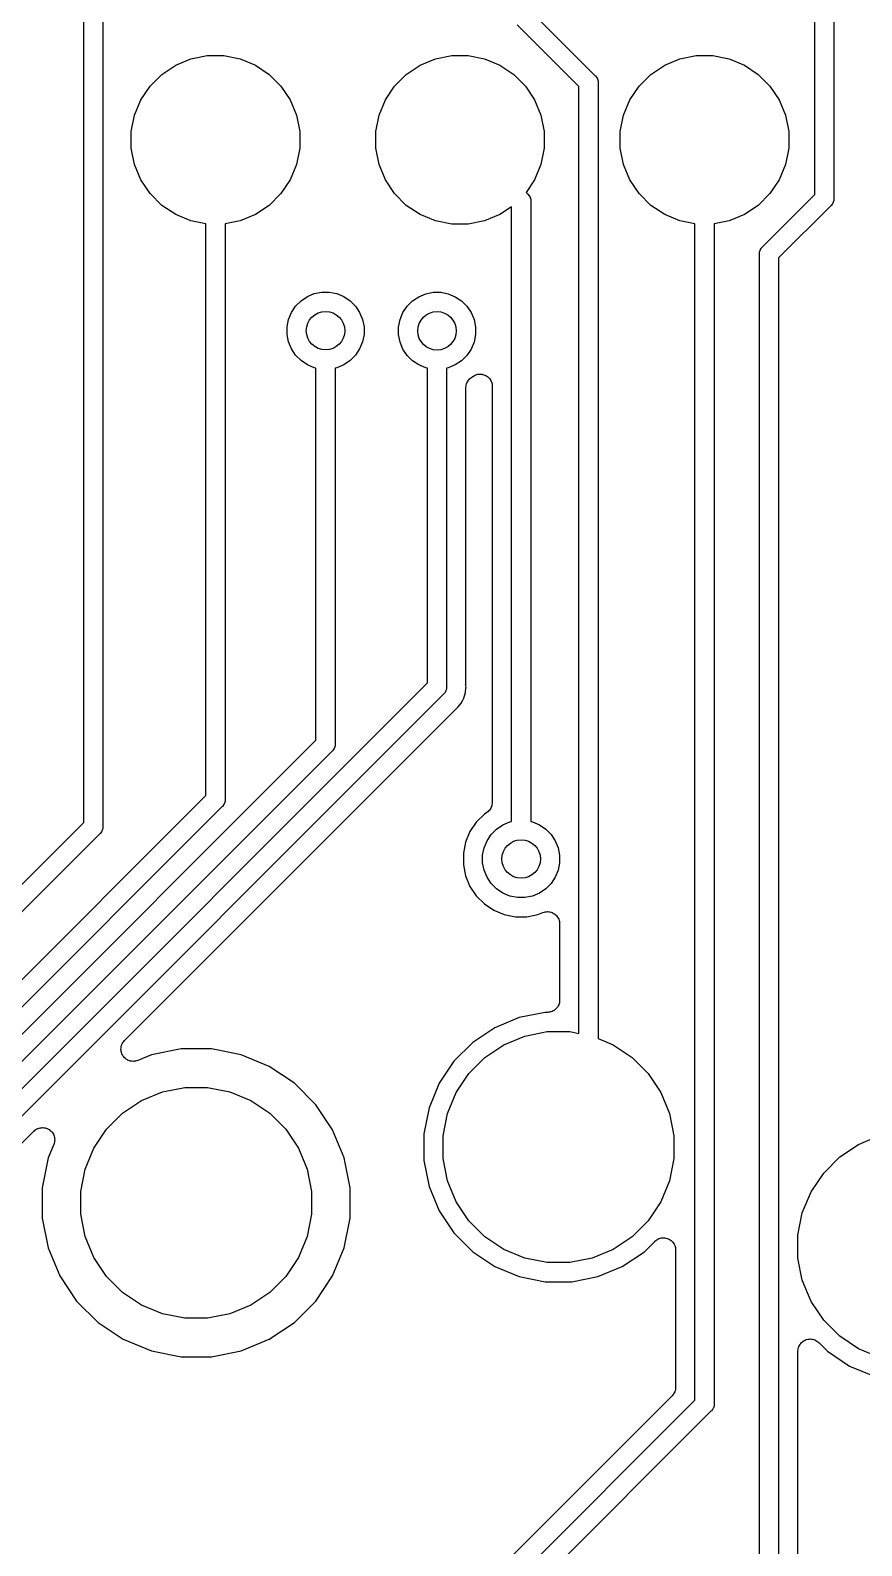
# Model space of a CAD drawing. Extents: x 69 to 176, y -105 to -48.
# Drawn here: x 113.26 to 121.9, y -84.07 to -68.33 of the extents above; entities that cross this region are included whole.
import ezdxf

# ---------------------------------------------------------------- set-up
doc = ezdxf.new("R2010")
doc.units = 0
doc.layers.add('BLACK', color=7, linetype='CONTINUOUS')

msp = doc.modelspace()

# ---------------------------------------------------------------- linework, layer by layer
at = {"layer": 'BLACK', "linetype": 'CONTINUOUS'}
for p, q in [((113.819, -76.5587), (113.819, -65.6639)), ((114.019, -65.7004), (114.019, -76.5952)), ((118.438, -68.1064), (119.131, -68.7994)), ((118.964, -68.915), (118.323, -68.2736)), ((121.414, -70.0372), (121.414, -68.215)), ((121.614, -68.1785), (121.614, -70.0737)), ((114.934, -68.6276), (115.103, -68.594)), ((115.103, -68.594), (115.275, -68.594)), ((115.275, -68.594), (115.444, -68.6276)), ((117.474, -68.6276), (117.643, -68.594)), ((117.643, -68.594), (117.815, -68.594)), ((117.815, -68.594), (117.984, -68.6276)), ((120.014, -68.6276), (120.183, -68.594)), ((120.183, -68.594), (120.355, -68.594)), ((120.355, -68.594), (120.524, -68.6276)), ((114.631, -68.7893), (114.775, -68.6936)), ((114.775, -68.6936), (114.934, -68.6276)), ((115.444, -68.6276), (115.603, -68.6936)), ((115.603, -68.6936), (115.747, -68.7893)), ((117.171, -68.7893), (117.315, -68.6936)), ((117.315, -68.6936), (117.474, -68.6276)), ((117.984, -68.6276), (118.143, -68.6936)), ((118.143, -68.6936), (118.287, -68.7893)), ((119.711, -68.7893), (119.855, -68.6936)), ((119.855, -68.6936), (120.014, -68.6276)), ((120.524, -68.6276), (120.683, -68.6936)), ((120.683, -68.6936), (120.827, -68.7893)), ((114.414, -69.0545), (114.509, -68.9112)), ((114.509, -68.9112), (114.631, -68.7893)), ((115.747, -68.7893), (115.869, -68.9112)), ((115.869, -68.9112), (115.964, -69.0545)), ((116.954, -69.0545), (117.049, -68.9112)), ((117.049, -68.9112), (117.171, -68.7893)), ((118.287, -68.7893), (118.409, -68.9112)), ((118.409, -68.9112), (118.504, -69.0545)), ((118.964, -78.7484), (118.964, -68.915)), ((119.131, -68.7994), (119.135, -68.8025)), ((119.135, -68.8025), (119.148, -68.8178)), ((119.148, -68.8178), (119.157, -68.8351)), ((119.157, -68.8351), (119.16, -68.8451)), ((119.16, -68.8451), (119.162, -68.8529)), ((119.162, -68.8529), (119.163, -68.854)), ((119.163, -68.854), (119.164, -68.8687)), ((119.164, -68.8687), (119.164, -68.8687)), ((119.164, -68.8687), (119.164, -68.8736)), ((119.164, -68.8736), (119.164, -68.8785)), ((119.164, -68.8785), (119.164, -78.8015)), ((119.494, -69.0545), (119.589, -68.9112)), ((119.589, -68.9112), (119.711, -68.7893)), ((120.827, -68.7893), (120.949, -68.9112)), ((120.949, -68.9112), (121.044, -69.0545)), ((114.348, -69.2138), (114.414, -69.0545)), ((115.964, -69.0545), (116.03, -69.2138)), ((116.888, -69.2138), (116.954, -69.0545)), ((118.504, -69.0545), (118.57, -69.2138)), ((119.428, -69.2138), (119.494, -69.0545)), ((121.044, -69.0545), (121.11, -69.2138)), ((114.314, -69.3828), (114.348, -69.2138)), ((116.03, -69.2138), (116.064, -69.3828)), ((116.854, -69.3828), (116.888, -69.2138)), ((118.57, -69.2138), (118.604, -69.3828)), ((119.394, -69.3828), (119.428, -69.2138)), ((121.11, -69.2138), (121.144, -69.3828)), ((114.314, -69.5552), (114.314, -69.3828)), ((116.064, -69.3828), (116.064, -69.5552)), ((116.854, -69.5552), (116.854, -69.3828)), ((118.604, -69.3828), (118.604, -69.5552)), ((119.394, -69.5552), (119.394, -69.3828)), ((121.144, -69.3828), (121.144, -69.5552)), ((114.348, -69.7242), (114.314, -69.5552)), ((116.064, -69.5552), (116.03, -69.7242)), ((116.888, -69.7242), (116.854, -69.5552)), ((118.604, -69.5552), (118.57, -69.7242)), ((119.428, -69.7242), (119.394, -69.5552)), ((121.144, -69.5552), (121.11, -69.7242)), ((114.414, -69.8835), (114.348, -69.7242)), ((116.03, -69.7242), (115.964, -69.8835)), ((116.954, -69.8835), (116.888, -69.7242)), ((118.57, -69.7242), (118.504, -69.8835)), ((119.494, -69.8835), (119.428, -69.7242)), ((121.11, -69.7242), (121.044, -69.8835)), ((114.509, -70.0268), (114.414, -69.8835)), ((114.631, -70.1487), (114.509, -70.0268)), ((115.869, -70.0268), (115.747, -70.1487)), ((115.964, -69.8835), (115.869, -70.0268)), ((117.049, -70.0268), (116.954, -69.8835)), ((117.171, -70.1487), (117.049, -70.0268)), ((118.504, -69.8835), (118.416, -70.0151)), ((118.416, -70.0151), (118.431, -70.0298)), ((118.431, -70.0298), (118.435, -70.0329)), ((119.589, -70.0268), (119.494, -69.8835)), ((119.711, -70.1487), (119.589, -70.0268)), ((120.949, -70.0268), (120.827, -70.1487)), ((121.044, -69.8835), (120.949, -70.0268)), ((114.775, -70.2444), (114.631, -70.1487)), ((115.747, -70.1487), (115.603, -70.2444)), ((117.315, -70.2444), (117.171, -70.1487)), ((118.264, -70.1639), (118.143, -70.2444)), ((118.264, -76.366), (118.264, -70.1639)), ((118.435, -70.0329), (118.448, -70.0482)), ((118.448, -70.0482), (118.456, -70.0643)), ((118.456, -70.0643), (118.457, -70.0655)), ((118.457, -70.0655), (118.463, -70.0844)), ((118.463, -70.0844), (118.463, -70.0858)), ((118.463, -70.0858), (118.464, -70.0991)), ((118.464, -70.0991), (118.464, -70.0991)), ((118.464, -70.0991), (118.464, -70.104)), ((118.464, -70.104), (118.464, -70.1089)), ((118.464, -70.1089), (118.464, -76.5487)), ((119.855, -70.2444), (119.711, -70.1487)), ((120.827, -70.1487), (120.683, -70.2444)), ((120.872, -70.5787), (121.414, -70.0372)), ((121.581, -70.1528), (121.039, -70.6943)), ((121.585, -70.1497), (121.581, -70.1528)), ((121.597, -70.1344), (121.585, -70.1497)), ((121.606, -70.1171), (121.597, -70.1344)), ((121.607, -70.1143), (121.606, -70.1171)), ((121.612, -70.0982), (121.607, -70.1143)), ((121.614, -70.0786), (121.612, -70.0982)), ((121.614, -70.0737), (121.614, -70.0786)), ((114.934, -70.3104), (114.775, -70.2444)), ((115.089, -70.3413), (114.934, -70.3104)), ((115.089, -76.2787), (115.089, -70.3413)), ((115.444, -70.3104), (115.289, -70.3413)), ((115.289, -70.3413), (115.289, -76.3152)), ((115.603, -70.2444), (115.444, -70.3104)), ((117.474, -70.3104), (117.315, -70.2444)), ((117.643, -70.344), (117.474, -70.3104)), ((117.815, -70.344), (117.643, -70.344)), ((117.984, -70.3104), (117.815, -70.344)), ((118.143, -70.2444), (117.984, -70.3104)), ((120.014, -70.3104), (119.855, -70.2444)), ((120.169, -70.3413), (120.014, -70.3104)), ((120.169, -82.5565), (120.169, -70.3413)), ((120.524, -70.3104), (120.369, -70.3413)), ((120.369, -70.3413), (120.369, -82.593)), ((120.683, -70.2444), (120.524, -70.3104)), ((120.839, -70.6529), (120.841, -70.6333)), ((120.839, -70.6578), (120.839, -70.6529)), ((120.839, -91.3887), (120.839, -70.6578)), ((120.841, -70.6333), (120.846, -70.6145)), ((120.846, -70.6145), (120.856, -70.5971)), ((120.856, -70.5971), (120.858, -70.5942)), ((120.858, -70.5942), (120.868, -70.5819)), ((120.868, -70.5819), (120.872, -70.5787)), ((121.039, -70.6943), (121.039, -91.4252)), ((116.077, -71.1395), (116.143, -71.0957)), ((116.143, -71.0957), (116.215, -71.0656)), ((116.215, -71.0656), (116.293, -71.0502)), ((116.293, -71.0502), (116.371, -71.0502)), ((116.371, -71.0502), (116.449, -71.0656)), ((116.449, -71.0656), (116.521, -71.0957)), ((116.521, -71.0957), (116.587, -71.1395)), ((117.235, -71.1412), (117.301, -71.0975)), ((117.301, -71.0975), (117.374, -71.0673)), ((117.374, -71.0673), (117.451, -71.0519)), ((117.451, -71.0519), (117.53, -71.0519)), ((117.53, -71.0519), (117.607, -71.0673)), ((117.607, -71.0673), (117.68, -71.0975)), ((117.68, -71.0975), (117.745, -71.1412)), ((115.947, -71.3335), (115.978, -71.2607)), ((115.978, -71.2607), (116.021, -71.1952)), ((116.021, -71.1952), (116.077, -71.1395)), ((116.587, -71.1395), (116.643, -71.1952)), ((116.643, -71.1952), (116.686, -71.2607)), ((116.686, -71.2607), (116.717, -71.3335)), ((117.106, -71.3353), (117.136, -71.2625)), ((117.136, -71.2625), (117.18, -71.1969)), ((117.18, -71.1969), (117.235, -71.1412)), ((117.745, -71.1412), (117.801, -71.1969)), ((117.801, -71.1969), (117.845, -71.2625)), ((117.845, -71.2625), (117.875, -71.3353)), ((115.932, -71.4108), (115.947, -71.3335)), ((115.932, -71.4896), (115.932, -71.4108)), ((116.717, -71.3335), (116.732, -71.4108)), ((116.732, -71.4108), (116.732, -71.4896)), ((117.09, -71.4125), (117.106, -71.3353)), ((117.09, -71.4913), (117.09, -71.4125)), ((117.875, -71.3353), (117.89, -71.4125)), ((117.89, -71.4125), (117.89, -71.4913)), ((115.947, -71.5669), (115.932, -71.4896)), ((115.978, -71.6397), (115.947, -71.5669)), ((116.717, -71.5669), (116.686, -71.6397)), ((116.732, -71.4896), (116.717, -71.5669)), ((117.106, -71.5686), (117.09, -71.4913)), ((117.136, -71.6414), (117.106, -71.5686)), ((117.875, -71.5686), (117.845, -71.6414)), ((117.89, -71.4913), (117.875, -71.5686)), ((116.021, -71.7052), (115.978, -71.6397)), ((116.077, -71.7609), (116.021, -71.7052)), ((116.143, -71.8047), (116.077, -71.7609)), ((116.587, -71.7609), (116.521, -71.8047)), ((116.643, -71.7052), (116.587, -71.7609)), ((116.686, -71.6397), (116.643, -71.7052)), ((117.18, -71.7069), (117.136, -71.6414)), ((117.235, -71.7626), (117.18, -71.7069)), ((117.801, -71.7069), (117.745, -71.7626)), ((117.845, -71.6414), (117.801, -71.7069)), ((116.215, -71.8348), (116.143, -71.8047)), ((116.232, -71.8381), (116.215, -71.8348)), ((116.232, -75.7014), (116.232, -71.8381)), ((116.449, -71.8348), (116.432, -71.8381)), ((116.432, -71.8381), (116.432, -75.7379)), ((116.521, -71.8047), (116.449, -71.8348)), ((117.301, -71.8064), (117.235, -71.7626)), ((117.374, -71.8366), (117.301, -71.8064)), ((117.39, -71.8399), (117.374, -71.8366)), ((117.39, -72.0225), (117.39, -71.8399)), ((117.607, -71.8366), (117.59, -71.8399)), ((117.59, -71.8399), (117.59, -75.1452)), ((117.68, -71.8064), (117.607, -71.8366)), ((117.745, -71.7626), (117.68, -71.8064)), ((117.868, -71.9213), (117.879, -71.9157)), ((117.879, -71.9157), (117.889, -71.9101)), ((117.889, -71.9101), (117.89, -71.91)), ((117.89, -71.9099), (117.902, -71.9065)), ((117.89, -71.91), (117.89, -71.9099)), ((117.902, -71.9065), (117.913, -71.9031)), ((117.913, -71.9031), (117.914, -71.903)), ((117.913, -71.9031), (117.913, -71.9031)), ((117.914, -71.903), (117.926, -71.9019)), ((117.926, -71.9019), (117.938, -71.9009)), ((117.938, -71.9009), (117.938, -71.9009)), ((117.938, -71.9009), (117.938, -71.9009)), ((117.938, -71.9009), (117.951, -71.9022)), ((117.951, -71.9022), (117.963, -71.9034)), ((117.963, -71.9034), (117.963, -71.9035)), ((117.963, -71.9035), (117.963, -71.9036)), ((117.963, -71.9036), (117.975, -71.9072)), ((117.975, -71.9072), (117.986, -71.9108)), ((117.986, -71.9108), (117.986, -71.9109)), ((117.986, -71.9109), (117.987, -71.911)), ((117.987, -71.911), (117.997, -71.9168)), ((117.997, -71.9168), (118.008, -71.9226)), ((117.39, -75.1087), (117.39, -72.0225)), ((117.39, -72.0225), (117.39, -72.0225)), ((117.79, -72.0392), (117.792, -72.0275)), ((117.79, -72.0404), (117.79, -72.0392)), ((117.79, -72.0405), (117.79, -72.0404)), ((117.79, -72.0404), (117.79, -72.0404)), ((117.79, -72.041), (117.79, -72.0405)), ((117.79, -75.1292), (117.79, -72.041)), ((117.792, -72.0275), (117.793, -72.0158)), ((117.793, -72.0146), (117.797, -72.0033)), ((117.793, -72.0152), (117.793, -72.0146)), ((117.793, -72.0158), (117.793, -72.0152)), ((117.797, -72.0033), (117.8, -71.9921)), ((117.8, -71.9915), (117.801, -71.9909)), ((117.8, -71.9921), (117.8, -71.9915)), ((117.801, -71.9909), (117.806, -71.9806)), ((117.806, -71.9806), (117.812, -71.9702)), ((117.812, -71.9698), (117.813, -71.9692)), ((117.812, -71.9702), (117.812, -71.9698)), ((117.813, -71.9692), (117.82, -71.9602)), ((117.82, -71.9602), (117.828, -71.9511)), ((117.828, -71.9507), (117.829, -71.9502)), ((117.828, -71.9511), (117.828, -71.9507)), ((117.829, -71.9502), (117.838, -71.9429)), ((117.838, -71.9429), (117.847, -71.9354)), ((117.847, -71.9354), (117.866, -71.9223)), ((117.866, -71.9223), (117.867, -71.9216)), ((117.867, -71.9216), (117.868, -71.9213)), ((117.867, -71.9216), (117.867, -71.9216)), ((117.867, -71.9216), (117.867, -71.9216)), ((118.008, -71.9226), (118.008, -71.9227)), ((118.008, -71.9227), (118.008, -71.9229)), ((118.008, -71.9229), (118.018, -71.9306)), ((118.018, -71.9306), (118.027, -71.9384)), ((118.027, -71.9384), (118.027, -71.9386)), ((118.027, -71.9386), (118.028, -71.9388)), ((118.028, -71.9388), (118.035, -71.9482)), ((118.035, -71.9482), (118.043, -71.9576)), ((118.043, -71.9576), (118.043, -71.9578)), ((118.043, -71.9578), (118.043, -71.958)), ((118.043, -71.958), (118.049, -71.9689)), ((118.049, -71.9689), (118.054, -71.9795)), ((118.054, -71.9795), (118.054, -71.9797)), ((118.054, -71.9797), (118.055, -71.98)), ((118.055, -71.98), (118.058, -71.9918)), ((118.058, -71.9918), (118.062, -72.0032)), ((118.062, -72.0032), (118.062, -72.0035)), ((118.062, -72.0035), (118.062, -72.0037)), ((118.062, -72.0037), (118.063, -72.016)), ((118.063, -72.016), (118.064, -72.0279)), ((118.064, -72.0279), (118.064, -76.3476)), ((111.761, -80.7377), (117.39, -75.1087)), ((117.561, -75.2212), (117.558, -75.2243)), ((117.574, -75.206), (117.561, -75.2212)), ((117.583, -75.1886), (117.574, -75.206)), ((117.588, -75.1735), (117.583, -75.1886)), ((117.589, -75.1697), (117.588, -75.1735)), ((117.59, -75.1632), (117.589, -75.1697)), ((117.59, -75.1452), (117.591, -75.1501)), ((117.591, -75.1501), (117.59, -75.155)), ((117.59, -75.155), (117.59, -75.155)), ((117.59, -75.155), (117.59, -75.1632)), ((117.769, -75.2655), (117.786, -75.209)), ((117.786, -75.209), (117.791, -75.1587)), ((117.791, -75.1345), (117.79, -75.1292)), ((117.791, -75.1399), (117.791, -75.1345)), ((117.791, -75.1416), (117.791, -75.1399)), ((117.792, -75.1501), (117.791, -75.1416)), ((117.791, -75.1587), (117.792, -75.1501)), ((117.791, -75.1587), (117.791, -75.1587)), ((117.558, -75.2243), (111.929, -80.8533)), ((114.243, -78.8213), (117.688, -75.3771)), ((117.688, -75.3771), (117.689, -75.3759)), ((117.689, -75.3759), (117.693, -75.3725)), ((117.693, -75.3725), (117.697, -75.3687)), ((117.697, -75.3687), (117.704, -75.3633)), ((117.704, -75.3633), (117.709, -75.3567)), ((117.709, -75.3565), (117.741, -75.3176)), ((117.709, -75.3567), (117.709, -75.3565)), ((117.741, -75.3176), (117.758, -75.2865)), ((117.758, -75.2865), (117.769, -75.2655)), ((110.194, -81.7392), (116.232, -75.7014)), ((116.399, -75.817), (110.361, -81.8548)), ((116.403, -75.8139), (116.399, -75.817)), ((116.416, -75.7986), (116.403, -75.8139)), ((116.421, -75.7884), (116.416, -75.7986)), ((116.425, -75.7813), (116.421, -75.7884)), ((116.431, -75.7624), (116.425, -75.7813)), ((116.432, -75.7477), (116.431, -75.7568)), ((116.431, -75.7568), (116.431, -75.7624)), ((116.432, -75.7379), (116.432, -75.7428)), ((116.432, -75.7428), (116.432, -75.7477)), ((116.432, -75.7477), (116.432, -75.7477)), ((91.495, -99.8727), (115.089, -76.2787)), ((115.289, -76.325), (115.288, -76.3337)), ((115.289, -76.3152), (115.289, -76.3201)), ((115.289, -76.3201), (115.289, -76.325)), ((115.289, -76.325), (115.289, -76.325)), ((115.256, -76.3943), (91.6106, -100.04)), ((115.26, -76.3912), (115.256, -76.3943)), ((115.273, -76.3759), (115.26, -76.3912)), ((115.279, -76.364), (115.273, -76.3759)), ((115.282, -76.3586), (115.279, -76.364)), ((115.288, -76.3397), (115.282, -76.3586)), ((115.288, -76.3337), (115.288, -76.3397)), ((117.982, -76.4705), (117.898, -76.5541)), ((118.008, -76.4532), (117.982, -76.4705)), ((118.017, -76.4457), (118.008, -76.4532)), ((118.026, -76.4383), (118.017, -76.4457)), ((118.027, -76.4374), (118.026, -76.4378)), ((118.026, -76.4378), (118.026, -76.4383)), ((118.034, -76.4284), (118.027, -76.4374)), ((118.042, -76.4193), (118.034, -76.4284)), ((118.048, -76.4079), (118.042, -76.4183)), ((118.042, -76.4183), (118.042, -76.4188)), ((118.042, -76.4188), (118.042, -76.4193)), ((118.054, -76.3976), (118.048, -76.4079)), ((118.058, -76.3852), (118.054, -76.3965)), ((118.054, -76.3965), (118.054, -76.397)), ((118.054, -76.397), (118.054, -76.3976)), ((118.061, -76.374), (118.058, -76.3852)), ((118.063, -76.3611), (118.061, -76.3728)), ((118.061, -76.3728), (118.061, -76.3734)), ((118.061, -76.3734), (118.061, -76.374)), ((118.064, -76.3493), (118.063, -76.3611)), ((118.064, -76.3476), (118.064, -76.3481)), ((118.064, -76.3481), (118.064, -76.3481)), ((118.064, -76.3481), (118.064, -76.3481)), ((118.064, -76.3481), (118.064, -76.3493)), ((118.264, -76.5487), (118.264, -76.366)), ((118.264, -76.366), (118.264, -76.366)), ((107.317, -83.0603), (113.819, -76.5587)), ((114.012, -76.6386), (114.003, -76.656)), ((114.015, -76.6281), (114.012, -76.6386)), ((114.018, -76.6197), (114.015, -76.6281)), ((114.019, -76.605), (114.018, -76.614)), ((114.018, -76.614), (114.018, -76.6197)), ((114.019, -76.5952), (114.019, -76.6001)), ((114.019, -76.6001), (114.019, -76.605)), ((114.019, -76.605), (114.019, -76.605)), ((117.898, -76.5541), (117.832, -76.6524)), ((118.053, -76.6816), (118.109, -76.6259)), ((118.109, -76.6259), (118.175, -76.5821)), ((118.175, -76.5821), (118.247, -76.552)), ((118.247, -76.552), (118.264, -76.5487)), ((118.464, -76.5487), (118.481, -76.552)), ((118.481, -76.552), (118.553, -76.5821)), ((118.553, -76.5821), (118.619, -76.6259)), ((118.619, -76.6259), (118.675, -76.6816)), ((113.986, -76.6743), (107.459, -83.2017)), ((113.99, -76.6712), (113.986, -76.6743)), ((114.003, -76.656), (113.99, -76.6712)), ((117.787, -76.7616), (117.764, -76.8775)), ((117.832, -76.6524), (117.787, -76.7616)), ((117.979, -76.8199), (118.01, -76.7471)), ((118.01, -76.7471), (118.053, -76.6816)), ((118.675, -76.6816), (118.718, -76.7471)), ((118.718, -76.7471), (118.749, -76.8199)), ((117.764, -76.8775), (117.764, -76.9957)), ((117.964, -76.8972), (117.979, -76.8199)), ((117.964, -76.976), (117.964, -76.8972)), ((118.749, -76.8199), (118.764, -76.8972)), ((118.764, -76.8972), (118.764, -76.976)), ((117.764, -76.9957), (117.787, -77.1116)), ((117.787, -77.1116), (117.832, -77.2208)), ((117.979, -77.0533), (117.964, -76.976)), ((118.01, -77.1261), (117.979, -77.0533)), ((118.749, -77.0533), (118.718, -77.1261)), ((118.764, -76.976), (118.749, -77.0533)), ((117.832, -77.2208), (117.898, -77.3191)), ((118.053, -77.1916), (118.01, -77.1261)), ((118.109, -77.2473), (118.053, -77.1916)), ((118.175, -77.2911), (118.109, -77.2473)), ((118.619, -77.2473), (118.553, -77.2911)), ((118.675, -77.1916), (118.619, -77.2473)), ((118.718, -77.1261), (118.675, -77.1916)), ((117.898, -77.3191), (117.982, -77.4026)), ((117.982, -77.4026), (118.08, -77.4683)), ((118.247, -77.3212), (118.175, -77.2911)), ((118.325, -77.3366), (118.247, -77.3212)), ((118.403, -77.3366), (118.325, -77.3366)), ((118.481, -77.3212), (118.403, -77.3366)), ((118.553, -77.2911), (118.481, -77.3212)), ((118.08, -77.4683), (118.189, -77.5135)), ((118.189, -77.5135), (118.305, -77.5366)), ((118.305, -77.5366), (118.423, -77.5366)), ((118.423, -77.5366), (118.539, -77.5135)), ((118.539, -77.5135), (118.588, -77.4931)), ((118.588, -77.4931), (118.589, -77.4927)), ((118.589, -77.4927), (118.59, -77.4924)), ((118.589, -77.4927), (118.589, -77.4927)), ((118.589, -77.4927), (118.589, -77.4927)), ((118.59, -77.4924), (118.602, -77.489)), ((118.602, -77.489), (118.613, -77.4857)), ((118.613, -77.4857), (118.614, -77.4856)), ((118.614, -77.4855), (118.626, -77.4845)), ((118.614, -77.4856), (118.614, -77.4855)), ((118.626, -77.4845), (118.638, -77.4834)), ((118.638, -77.4834), (118.638, -77.4835)), ((118.638, -77.4835), (118.639, -77.4834)), ((118.639, -77.4834), (118.65, -77.4847)), ((118.65, -77.4847), (118.663, -77.486)), ((118.663, -77.486), (118.663, -77.4861)), ((118.663, -77.4861), (118.663, -77.4861)), ((118.663, -77.4861), (118.675, -77.4897)), ((118.675, -77.4897), (118.686, -77.4933)), ((118.686, -77.4933), (118.687, -77.4935)), ((118.687, -77.4935), (118.687, -77.4936)), ((118.687, -77.4936), (118.697, -77.4994)), ((118.697, -77.4994), (118.708, -77.5051)), ((118.708, -77.5051), (118.708, -77.5053)), ((118.708, -77.5053), (118.709, -77.5055)), ((118.709, -77.5055), (118.718, -77.5132)), ((118.718, -77.5132), (118.727, -77.5209)), ((118.727, -77.5209), (118.727, -77.5212)), ((118.727, -77.5212), (118.728, -77.5214)), ((118.728, -77.5214), (118.735, -77.5306)), ((118.735, -77.5306), (118.743, -77.5401)), ((118.743, -77.5401), (118.743, -77.5404)), ((118.743, -77.5404), (118.743, -77.5407)), ((118.743, -77.5407), (118.749, -77.5513)), ((118.749, -77.5513), (118.754, -77.562)), ((118.754, -77.562), (118.755, -77.5623)), ((118.755, -77.5623), (118.755, -77.5626)), ((118.755, -77.5626), (118.758, -77.5742)), ((118.758, -77.5742), (118.762, -77.5857)), ((118.762, -77.5857), (118.762, -77.5861)), ((118.762, -77.5861), (118.762, -77.5864)), ((118.762, -77.5864), (118.763, -77.5983)), ((118.763, -77.5983), (118.764, -77.6104)), ((118.764, -77.6104), (118.764, -78.4028)), ((118.661, -78.5276), (118.649, -78.5287)), ((118.662, -78.5274), (118.661, -78.5275)), ((118.661, -78.5275), (118.661, -78.5276)), ((118.673, -78.524), (118.662, -78.5274)), ((118.685, -78.5206), (118.673, -78.524)), ((118.696, -78.5146), (118.685, -78.5203)), ((118.685, -78.5203), (118.685, -78.5204)), ((118.685, -78.5204), (118.685, -78.5206)), ((118.707, -78.5091), (118.696, -78.5146)), ((118.717, -78.5011), (118.707, -78.5086)), ((118.707, -78.5086), (118.707, -78.5088)), ((118.707, -78.5088), (118.707, -78.5091)), ((118.726, -78.4936), (118.717, -78.5011)), ((118.734, -78.4837), (118.726, -78.493)), ((118.726, -78.493), (118.726, -78.4932)), ((118.726, -78.4932), (118.726, -78.4936)), ((118.742, -78.4746), (118.734, -78.4837)), ((118.748, -78.4633), (118.742, -78.4739)), ((118.742, -78.4739), (118.742, -78.4742)), ((118.742, -78.4742), (118.742, -78.4746)), ((118.754, -78.4529), (118.748, -78.4633)), ((118.758, -78.4406), (118.754, -78.4521)), ((118.754, -78.4521), (118.754, -78.4524)), ((118.754, -78.4524), (118.754, -78.4529)), ((118.761, -78.4292), (118.758, -78.4406)), ((118.763, -78.4165), (118.761, -78.4284)), ((118.761, -78.4284), (118.761, -78.4288)), ((118.761, -78.4288), (118.761, -78.4292)), ((118.764, -78.4046), (118.763, -78.4165)), ((118.764, -78.4028), (118.764, -78.4037)), ((118.764, -78.4037), (118.764, -78.4037)), ((118.764, -78.4037), (118.764, -78.4038)), ((118.764, -78.4038), (118.764, -78.4046)), ((118.345, -78.5836), (118.09, -78.689)), ((118.615, -78.5298), (118.345, -78.5836)), ((118.637, -78.5298), (118.615, -78.5298)), ((118.649, -78.5287), (118.637, -78.5298)), ((114.222, -78.8506), (114.228, -78.8405)), ((114.228, -78.8403), (114.236, -78.8308)), ((114.228, -78.8404), (114.228, -78.8403)), ((114.228, -78.8405), (114.228, -78.8404)), ((114.236, -78.8308), (114.243, -78.8213)), ((117.861, -78.8421), (117.666, -79.037)), ((118.09, -78.689), (117.861, -78.8421)), ((118.185, -78.8663), (118.403, -78.7759)), ((118.403, -78.7759), (118.635, -78.7298)), ((118.635, -78.7298), (118.871, -78.7298)), ((118.871, -78.7298), (118.964, -78.7484)), ((119.164, -78.8015), (119.321, -78.8663)), ((114.206, -78.9104), (114.208, -78.898)), ((114.206, -78.9105), (114.206, -78.9104)), ((114.206, -78.9107), (114.206, -78.9105)), ((114.207, -78.9226), (114.206, -78.9107)), ((114.209, -78.9351), (114.207, -78.9226)), ((114.208, -78.898), (114.209, -78.886)), ((114.209, -78.8858), (114.213, -78.8734)), ((114.209, -78.8859), (114.209, -78.8858)), ((114.209, -78.886), (114.209, -78.8859)), ((114.209, -78.9352), (114.209, -78.9351)), ((114.209, -78.9353), (114.209, -78.9352)), ((114.212, -78.947), (114.209, -78.9353)), ((114.216, -78.9589), (114.212, -78.947)), ((114.213, -78.8734), (114.216, -78.8623)), ((114.216, -78.8621), (114.222, -78.8506)), ((114.216, -78.8622), (114.216, -78.8621)), ((114.216, -78.8623), (114.216, -78.8622)), ((114.216, -78.959), (114.216, -78.9589)), ((114.216, -78.9591), (114.216, -78.959)), ((114.222, -78.9702), (114.216, -78.9591)), ((114.227, -78.9808), (114.222, -78.9702)), ((114.227, -78.9809), (114.227, -78.9808)), ((114.227, -78.981), (114.227, -78.9809)), ((114.235, -78.9908), (114.227, -78.981)), ((114.243, -79.0001), (114.235, -78.9908)), ((114.243, -79.0002), (114.243, -79.0001)), ((114.243, -79.0003), (114.243, -79.0002)), ((114.252, -79.0082), (114.243, -79.0003)), ((114.522, -78.9704), (114.382, -79.0284)), ((114.831, -78.909), (114.522, -78.9704)), ((115.146, -78.909), (114.831, -78.909)), ((115.455, -78.9704), (115.146, -78.909)), ((115.746, -79.0909), (115.455, -78.9704)), ((117.821, -79.1645), (117.988, -78.9975)), ((117.988, -78.9975), (118.185, -78.8663)), ((119.321, -78.8663), (119.517, -78.9975)), ((119.517, -78.9975), (119.684, -79.1645)), ((114.262, -79.016), (114.252, -79.0082)), ((114.262, -79.0161), (114.262, -79.016)), ((114.273, -79.022), (114.262, -79.0161)), ((114.262, -79.0161), (114.262, -79.0161)), ((114.283, -79.0279), (114.273, -79.022)), ((114.284, -79.0279), (114.283, -79.0279)), ((114.284, -79.028), (114.284, -79.0279)), ((114.296, -79.0317), (114.284, -79.028)), ((114.307, -79.0354), (114.296, -79.0317)), ((114.32, -79.0368), (114.307, -79.0354)), ((114.307, -79.0354), (114.307, -79.0354)), ((114.307, -79.0354), (114.307, -79.0354)), ((114.332, -79.0381), (114.32, -79.0368)), ((114.344, -79.037), (114.332, -79.0381)), ((114.332, -79.0381), (114.332, -79.0381)), ((114.332, -79.0381), (114.332, -79.0381)), ((114.356, -79.036), (114.344, -79.037)), ((114.357, -79.0359), (114.356, -79.036)), ((114.368, -79.0326), (114.357, -79.0359)), ((114.357, -79.0359), (114.357, -79.0359)), ((114.38, -79.0291), (114.368, -79.0326)), ((114.382, -79.0284), (114.38, -79.029)), ((114.38, -79.029), (114.38, -79.029)), ((114.38, -79.029), (114.38, -79.029)), ((114.38, -79.029), (114.38, -79.0291)), ((116.008, -79.2659), (115.746, -79.0909)), ((117.666, -79.037), (117.513, -79.2661)), ((114.639, -79.355), (114.87, -79.309)), ((114.87, -79.309), (115.106, -79.309)), ((115.106, -79.309), (115.338, -79.355)), ((116.23, -79.4886), (116.008, -79.2659)), ((117.513, -79.2661), (117.407, -79.5207)), ((117.69, -79.3608), (117.821, -79.1645)), ((119.684, -79.1645), (119.815, -79.3608)), ((114.224, -79.5766), (114.42, -79.4454)), ((114.42, -79.4454), (114.639, -79.355)), ((115.338, -79.355), (115.556, -79.4454)), ((115.556, -79.4454), (115.753, -79.5766)), ((117.6, -79.579), (117.69, -79.3608)), ((119.815, -79.3608), (119.905, -79.579)), ((114.057, -79.7436), (114.224, -79.5766)), ((115.753, -79.5766), (115.92, -79.7436)), ((116.405, -79.7505), (116.23, -79.4886)), ((117.407, -79.5207), (117.354, -79.7909)), ((117.554, -79.8106), (117.6, -79.579)), ((119.905, -79.579), (119.951, -79.8106)), ((112.166, -80.899), (113.302, -79.763)), ((113.302, -79.763), (113.303, -79.7619)), ((113.303, -79.7617), (113.313, -79.7537)), ((113.303, -79.7619), (113.303, -79.7617)), ((113.303, -79.7619), (113.303, -79.7619)), ((113.303, -79.7619), (113.303, -79.7619)), ((113.313, -79.7537), (113.322, -79.7464)), ((113.322, -79.7463), (113.334, -79.7404)), ((113.322, -79.7464), (113.322, -79.7463)), ((113.322, -79.7463), (113.322, -79.7463)), ((113.334, -79.7404), (113.344, -79.7349)), ((113.344, -79.7348), (113.356, -79.7314)), ((113.344, -79.7349), (113.344, -79.7348)), ((113.344, -79.7349), (113.344, -79.7349)), ((113.356, -79.7314), (113.368, -79.728)), ((113.368, -79.7279), (113.38, -79.7269)), ((113.368, -79.728), (113.368, -79.7279)), ((113.368, -79.728), (113.368, -79.728)), ((113.38, -79.7269), (113.393, -79.7258)), ((113.393, -79.7258), (113.393, -79.7258)), ((113.393, -79.7258), (113.393, -79.7258)), ((113.393, -79.7258), (113.406, -79.7271)), ((113.406, -79.7271), (113.417, -79.7284)), ((113.417, -79.7284), (113.417, -79.7284)), ((113.417, -79.7284), (113.418, -79.7285)), ((113.418, -79.7285), (113.429, -79.7322)), ((113.429, -79.7322), (113.441, -79.7358)), ((113.441, -79.7358), (113.441, -79.7358)), ((113.441, -79.7358), (113.441, -79.7359)), ((113.441, -79.7359), (113.452, -79.7416)), ((113.452, -79.7416), (113.463, -79.7476)), ((113.463, -79.7476), (113.463, -79.7477)), ((113.463, -79.7477), (113.463, -79.7477)), ((113.463, -79.7477), (113.472, -79.7555)), ((113.472, -79.7555), (113.482, -79.7634)), ((113.482, -79.7634), (113.482, -79.7635)), ((113.482, -79.7635), (113.482, -79.7636)), ((113.482, -79.7636), (113.49, -79.7733)), ((113.49, -79.7733), (113.498, -79.7827)), ((113.498, -79.7827), (113.498, -79.7828)), ((113.498, -79.7828), (113.498, -79.7829)), ((113.498, -79.7829), (113.504, -79.794)), ((113.926, -79.94), (114.057, -79.7436)), ((115.92, -79.7436), (116.051, -79.94)), ((116.526, -80.0415), (116.405, -79.7505)), ((113.509, -79.9014), (113.451, -80.0415)), ((113.504, -79.794), (113.509, -79.8046)), ((113.509, -79.8046), (113.509, -79.8047)), ((113.509, -79.8047), (113.509, -79.8048)), ((113.509, -79.8048), (113.513, -79.8167)), ((113.512, -79.8897), (113.509, -79.9014)), ((113.516, -79.8779), (113.512, -79.8897)), ((113.513, -79.8167), (113.516, -79.8283)), ((113.516, -79.8283), (113.516, -79.8284)), ((113.516, -79.8284), (113.516, -79.8285)), ((113.516, -79.8285), (113.517, -79.8408)), ((113.517, -79.865), (113.516, -79.8777)), ((113.516, -79.8777), (113.516, -79.8778)), ((113.516, -79.8778), (113.516, -79.8779)), ((113.517, -79.8408), (113.519, -79.853)), ((113.519, -79.8532), (113.517, -79.865)), ((113.519, -79.853), (113.519, -79.8531)), ((113.519, -79.8531), (113.519, -79.8532)), ((113.836, -80.1581), (113.926, -79.94)), ((116.051, -79.94), (116.141, -80.1581)), ((117.354, -79.7909), (117.354, -80.0665)), ((117.554, -80.0468), (117.554, -79.8106)), ((119.951, -79.8106), (119.951, -80.0468)), ((121.674, -80.0313), (121.87, -79.9001)), ((121.87, -79.9001), (122.088, -79.8097)), ((113.451, -80.0415), (113.389, -80.3504)), ((116.587, -80.3504), (116.526, -80.0415)), ((117.354, -80.0665), (117.407, -80.3368)), ((117.6, -80.2784), (117.554, -80.0468)), ((119.951, -80.0468), (119.905, -80.2784)), ((121.507, -80.1983), (121.674, -80.0313)), ((113.789, -80.3898), (113.836, -80.1581)), ((116.141, -80.1581), (116.187, -80.3898)), ((121.376, -80.3946), (121.507, -80.1983)), ((113.389, -80.3504), (113.389, -80.6653)), ((113.789, -80.6259), (113.789, -80.3898)), ((116.187, -80.3898), (116.187, -80.6259)), ((116.587, -80.6653), (116.587, -80.3504)), ((117.407, -80.3368), (117.513, -80.5913)), ((117.69, -80.4966), (117.6, -80.2784)), ((119.905, -80.2784), (119.815, -80.4966)), ((121.285, -80.6128), (121.376, -80.3946)), ((117.821, -80.693), (117.69, -80.4966)), ((119.815, -80.4966), (119.684, -80.693)), ((113.389, -80.6653), (113.451, -80.9742)), ((113.836, -80.8575), (113.789, -80.6259)), ((116.187, -80.6259), (116.141, -80.8575)), ((116.526, -80.9742), (116.587, -80.6653)), ((117.513, -80.5913), (117.666, -80.8205)), ((117.988, -80.86), (117.821, -80.693)), ((119.684, -80.693), (119.517, -80.86)), ((121.239, -80.8444), (121.285, -80.6128)), ((113.926, -81.0757), (113.836, -80.8575)), ((116.141, -80.8575), (116.051, -81.0757)), ((117.666, -80.8205), (117.861, -81.0153)), ((118.185, -80.9912), (117.988, -80.86)), ((119.517, -80.86), (119.321, -80.9912)), ((119.773, -80.8907), (119.784, -80.8852)), ((119.784, -80.8852), (119.794, -80.8795)), ((119.794, -80.8795), (119.795, -80.8794)), ((119.795, -80.8793), (119.807, -80.8759)), ((119.795, -80.8794), (119.795, -80.8793)), ((119.807, -80.8759), (119.818, -80.8725)), ((119.818, -80.8725), (119.819, -80.8724)), ((119.818, -80.8725), (119.818, -80.8725)), ((119.819, -80.8724), (119.831, -80.8714)), ((119.831, -80.8714), (119.843, -80.8703)), ((119.843, -80.8703), (119.843, -80.8703)), ((119.843, -80.8703), (119.843, -80.8703)), ((119.843, -80.8703), (119.855, -80.8716)), ((119.855, -80.8716), (119.868, -80.8729)), ((119.868, -80.8729), (119.868, -80.8729)), ((119.868, -80.8729), (119.868, -80.8729)), ((119.868, -80.8729), (119.88, -80.8766)), ((119.88, -80.8766), (119.891, -80.8802)), ((119.891, -80.8802), (119.891, -80.8803)), ((119.891, -80.8803), (119.892, -80.8804)), ((119.892, -80.8804), (119.902, -80.8861)), ((119.902, -80.8861), (119.913, -80.892)), ((121.239, -81.0806), (121.239, -80.8444)), ((113.451, -80.9742), (113.571, -81.2652)), ((116.405, -81.2652), (116.526, -80.9742)), ((117.861, -81.0153), (118.09, -81.1684)), ((118.403, -81.0815), (118.185, -80.9912)), ((119.321, -80.9912), (119.102, -81.0815)), ((119.415, -81.1684), (119.644, -81.0153)), ((119.644, -81.0153), (119.752, -80.9075)), ((119.752, -80.9075), (119.753, -80.9065)), ((119.753, -80.9062), (119.763, -80.8986)), ((119.753, -80.9065), (119.753, -80.9062)), ((119.753, -80.9065), (119.753, -80.9065)), ((119.753, -80.9065), (119.753, -80.9065)), ((119.763, -80.8986), (119.772, -80.891)), ((119.772, -80.891), (119.773, -80.8909)), ((119.773, -80.8909), (119.773, -80.8907)), ((119.913, -80.892), (119.913, -80.8921)), ((119.913, -80.8921), (119.913, -80.8922)), ((119.913, -80.8922), (119.923, -80.8999)), ((119.923, -80.8999), (119.932, -80.9078)), ((119.932, -80.9078), (119.932, -80.9079)), ((119.932, -80.9079), (119.932, -80.9081)), ((119.932, -80.9081), (119.94, -80.9176)), ((119.94, -80.9176), (119.948, -80.927)), ((119.948, -80.927), (119.948, -80.9272)), ((119.948, -80.9272), (119.948, -80.9273)), ((119.948, -80.9273), (119.954, -80.9381)), ((119.954, -80.9381), (119.959, -80.9489)), ((119.959, -80.9489), (119.959, -80.9491)), ((119.959, -80.9491), (119.96, -80.9493)), ((119.96, -80.9493), (119.963, -80.9608)), ((119.963, -80.9608), (119.967, -80.9726)), ((119.967, -80.9726), (119.967, -80.9728)), ((119.967, -80.9728), (119.967, -80.973)), ((119.967, -80.973), (119.968, -80.9851)), ((119.968, -80.9851), (119.969, -80.9973)), ((119.969, -80.9973), (119.969, -82.4211)), ((114.057, -81.2721), (113.926, -81.0757)), ((116.051, -81.0757), (115.92, -81.2721)), ((118.09, -81.1684), (118.345, -81.2738)), ((118.635, -81.1276), (118.403, -81.0815)), ((118.871, -81.1276), (118.635, -81.1276)), ((119.102, -81.0815), (118.871, -81.1276)), ((119.161, -81.2738), (119.415, -81.1684)), ((121.285, -81.3122), (121.239, -81.0806)), ((113.571, -81.2652), (113.746, -81.5271)), ((114.224, -81.4391), (114.057, -81.2721)), ((115.92, -81.2721), (115.753, -81.4391)), ((116.23, -81.5271), (116.405, -81.2652)), ((118.345, -81.2738), (118.615, -81.3276)), ((118.615, -81.3276), (118.89, -81.3276)), ((118.89, -81.3276), (119.161, -81.2738)), ((121.376, -81.5304), (121.285, -81.3122)), ((114.42, -81.5703), (114.224, -81.4391)), ((115.753, -81.4391), (115.556, -81.5703)), ((113.746, -81.5271), (113.969, -81.7498)), ((114.639, -81.6606), (114.42, -81.5703)), ((114.87, -81.7067), (114.639, -81.6606)), ((115.338, -81.6606), (115.106, -81.7067)), ((115.556, -81.5703), (115.338, -81.6606)), ((116.008, -81.7498), (116.23, -81.5271)), ((121.507, -81.7267), (121.376, -81.5304)), ((113.969, -81.7498), (114.231, -81.9247)), ((115.106, -81.7067), (114.87, -81.7067)), ((115.746, -81.9247), (116.008, -81.7498)), ((121.674, -81.8937), (121.507, -81.7267)), ((114.231, -81.9247), (114.522, -82.0453)), ((115.455, -82.0453), (115.746, -81.9247)), ((121.25, -81.9985), (121.255, -81.9879)), ((121.255, -81.9879), (121.261, -81.9772)), ((121.261, -81.9768), (121.269, -81.9675)), ((121.261, -81.977), (121.261, -81.9768)), ((121.261, -81.9772), (121.261, -81.977)), ((121.269, -81.9675), (121.277, -81.9581)), ((121.277, -81.9578), (121.287, -81.9501)), ((121.277, -81.958), (121.277, -81.9578)), ((121.277, -81.9581), (121.277, -81.958)), ((121.287, -81.9501), (121.296, -81.9425)), ((121.296, -81.9425), (121.297, -81.9424)), ((121.297, -81.9423), (121.308, -81.9366)), ((121.297, -81.9424), (121.297, -81.9423)), ((121.308, -81.9366), (121.318, -81.931)), ((121.318, -81.931), (121.319, -81.9309)), ((121.319, -81.9308), (121.33, -81.9273)), ((121.319, -81.9309), (121.319, -81.9308)), ((121.33, -81.9273), (121.342, -81.9239)), ((121.342, -81.9238), (121.355, -81.9227)), ((121.342, -81.9239), (121.342, -81.9238)), ((121.342, -81.9239), (121.342, -81.9239)), ((121.355, -81.9227), (121.367, -81.9215)), ((121.367, -81.9215), (121.367, -81.9216)), ((121.367, -81.9216), (121.367, -81.9215)), ((121.367, -81.9215), (121.379, -81.9228)), ((121.379, -81.9228), (121.391, -81.924)), ((121.391, -81.924), (121.392, -81.9241)), ((121.392, -81.9241), (121.392, -81.9241)), ((121.392, -81.9241), (121.404, -81.9278)), ((121.404, -81.9278), (121.415, -81.9313)), ((121.415, -81.9313), (121.415, -81.9314)), ((121.415, -81.9314), (121.415, -81.9315)), ((121.415, -81.9315), (121.426, -81.9373)), ((121.426, -81.9373), (121.437, -81.943)), ((121.437, -81.943), (121.437, -81.9431)), ((121.437, -81.9431), (121.437, -81.9433)), ((121.437, -81.9433), (121.447, -81.951)), ((121.447, -81.951), (121.456, -81.9587)), ((121.456, -81.9587), (121.546, -82.0491)), ((121.87, -82.0249), (121.674, -81.8937)), ((114.522, -82.0453), (114.831, -82.1067)), ((114.831, -82.1067), (115.146, -82.1067)), ((115.146, -82.1067), (115.455, -82.0453)), ((121.239, -82.0468), (121.241, -82.0344)), ((121.239, -82.0472), (121.239, -82.0468)), ((121.239, -82.0485), (121.239, -82.0472)), ((121.239, -82.0472), (121.239, -82.0472)), ((121.239, -82.0472), (121.239, -82.0472)), ((121.239, -91.4092), (121.239, -82.0485)), ((121.241, -82.0344), (121.242, -82.0226)), ((121.242, -82.0221), (121.246, -82.0104)), ((121.242, -82.0224), (121.242, -82.0221)), ((121.242, -82.0226), (121.242, -82.0224)), ((121.246, -82.0104), (121.249, -81.9989)), ((121.249, -81.9987), (121.25, -81.9985)), ((121.249, -81.9989), (121.249, -81.9987)), ((121.546, -82.0491), (121.776, -82.2022)), ((122.088, -82.1153), (121.87, -82.0249)), ((121.776, -82.2022), (122.03, -82.3076)), ((119.963, -82.4587), (119.959, -82.4699)), ((119.966, -82.4475), (119.963, -82.4587)), ((119.968, -82.4346), (119.966, -82.4462)), ((119.966, -82.4462), (119.966, -82.4468)), ((119.966, -82.4468), (119.966, -82.4475)), ((119.969, -82.4228), (119.968, -82.4346)), ((119.969, -82.4211), (119.969, -82.4215)), ((119.969, -82.4215), (119.969, -82.4215)), ((119.969, -82.4215), (119.969, -82.4215)), ((119.969, -82.4215), (119.969, -82.4228)), ((119.932, -82.5109), (115.068, -87.3748)), ((115.198, -87.5276), (120.169, -82.5565)), ((119.939, -82.5018), (119.932, -82.5109)), ((119.947, -82.4928), (119.939, -82.5018)), ((119.948, -82.4917), (119.947, -82.4922)), ((119.947, -82.4922), (119.947, -82.4928)), ((119.953, -82.4814), (119.948, -82.4917)), ((119.959, -82.4711), (119.953, -82.4814)), ((119.959, -82.4699), (119.959, -82.4705)), ((119.959, -82.4705), (119.959, -82.4711)), ((120.368, -82.6175), (120.362, -82.6364)), ((120.369, -82.6028), (120.368, -82.6133)), ((120.368, -82.6133), (120.368, -82.6175)), ((120.369, -82.593), (120.369, -82.5979)), ((120.369, -82.5979), (120.369, -82.6028)), ((120.369, -82.6028), (120.369, -82.6028)), ((120.336, -82.6721), (115.365, -87.6432)), ((120.34, -82.669), (120.336, -82.6721)), ((120.353, -82.6538), (120.34, -82.669)), ((120.36, -82.639), (120.353, -82.6538)), ((120.362, -82.6364), (120.36, -82.639))]:
    msp.add_line(p, q, dxfattribs=at)
at = {"layer": 'BLACK'}
for centre in [(116.332, -71.4502), (117.49, -71.4519), (118.364, -76.9366)]:
    msp.add_circle(centre, 0.2, dxfattribs=at)

doc.saveas('drawing.dxf')
